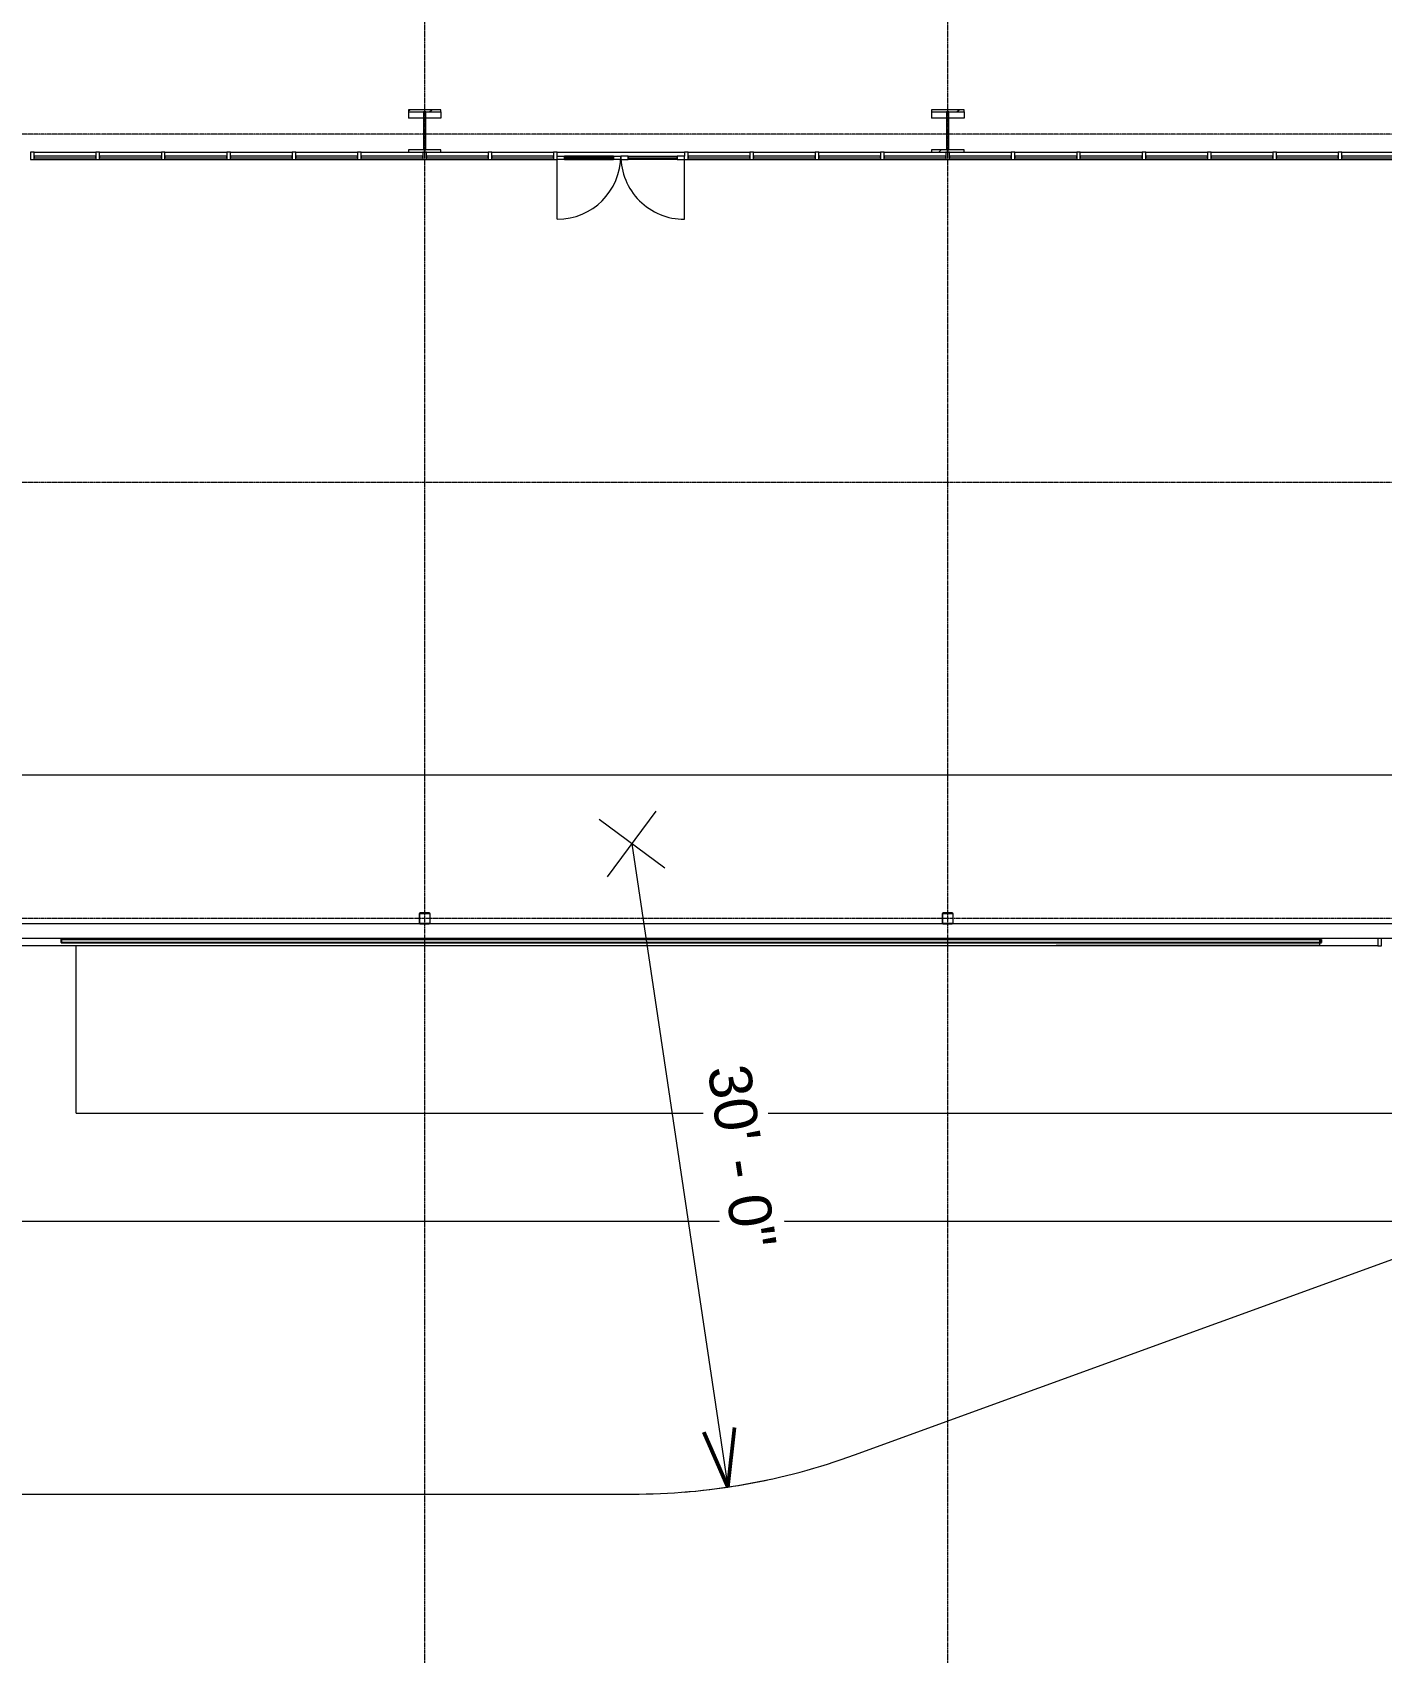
# Model space of a CAD drawing. Header units: inches. Extents: x 19712 to 27543, y -26063 to -18659.
# Drawn here: x 22869 to 23616, y -23191 to -22294 of the extents above; entities that cross this region are included whole.
import ezdxf

# ---------------------------------------------------------------- set-up
doc = ezdxf.new("R2010")
doc.units = ezdxf.units.IN
doc.header["$MEASUREMENT"] = 0
doc.linetypes.add('Grid Line 1_2_', pattern=[0.875, 0.5, -0.125, 0.125, -0.125])
for name, color, linetype, lineweight in [('A-ANNO-DIMS', 211, 'Continuous', 9), ('A-ANNO-DIMS-256', 211, 'Continuous', 9), ('A-DOOR', 31, 'Continuous', 9), ('A-GLAZ-CURT', 52, 'Continuous', 9), ('A-GLAZ-CWMG', 51, 'Continuous', 9), ('A-WALL', 113, 'Continuous', 9), ('C-BLDG-PADS', 91, 'Continuous', 9), ('C-TOPO', 7, 'Continuous', 9), ('Conc', 7, 'Continuous', 9), ('EOP-PR', 4, 'Continuous', 9), ('G-ANNO-SYMB', 111, 'Continuous', 9), ('S-BEAM', 12, 'Continuous', 9), ('S-COLS', 52, 'Continuous', 9), ('S-GRID', 1, 'Continuous', 9)]:
    doc.layers.add(name, color=color, linetype=linetype, lineweight=lineweight)
doc.styles.add('Arial', font='arial.ttf', dxfattribs={"height": 23.60479})
doc.dimstyles.new('Arrow_-_3_32__Arial_1', dxfattribs={"dimscale": 12, "dimtxt": 24, "dimasz": 2.666667, "dimexe": 2, "dimexo": 0, "dimgap": 1.333333, "dimtad": 1, "dimjust": 3, "dimdec": 5, "dimrnd": 0.03125, "dimzin": 1, "dimdsep": 46, "dimlunit": 4, "dimtxsty": 'Arial', "dimblk1": 'OPEN30', "dimblk2": 'OPEN30', "dimsah": 1, "dimcen": 0.09, "dimazin": 0, "dimtfac": 1, "dimtdec": 4, "dimtix": 1, "dimtmove": 0, "dimatfit": 2, "dimfxl": 1, "dimtvp": 1, "dimtfill": 1, "dimfrac": 2, "dimtolj": 1, "dimtzin": 0, "dimarcsym": 2})
pattern_1 = [(45, (0, 0), (-25.342707, 25.342707), []), (45, (0, 38.4), (-25.342707, 25.342707), [])]

# ---------------------------------------------------------------- blocks, each defined once
blk = doc.blocks.new('HSS-Hollow Structural Section-Column - HSS6X6X1_4-556719-Site Plan - Phase 1')
at = {"layer": 'S-COLS'}
h = blk.add_hatch(dxfattribs=at)
h.set_pattern_fill('FP_2', color=256, style=0, pattern_type=2)
h.set_pattern_definition([(225, (23085.89, -22784.303), (25.342707, -25.342707), []), (225, (23085.89, -22822.703), (25.342707, -25.342707), [])])
h.paths.add_polyline_path([(-2.53, 3), (-2.86, 2.86), (-3, 2.53), (-2.7, 2.7)], flags=0)
h.paths.add_polyline_path([(2.53, 3), (-2.53, 3), (-2.53, 2.77), (2.53, 2.77)], flags=0)
h.paths.add_polyline_path([(2.53, 3), (2.7, 2.7), (3, 2.53), (2.86, 2.86)], flags=0)
h.paths.add_polyline_path([(3, -2.53), (2.7, -2.7), (2.53, -3), (2.86, -2.86)], flags=0)
h.paths.add_polyline_path([(2.77, 2.53), (2.77, -2.53), (3, -2.53), (3, 2.53)], flags=0)
h.paths.add_polyline_path([(-3, -2.53), (-2.86, -2.86), (-2.53, -3), (-2.7, -2.7)], flags=0)
h.paths.add_polyline_path([(-3, 2.53), (-3, -2.53), (-2.77, -2.53), (-2.77, 2.53)], flags=0)
h.paths.add_polyline_path([(2.53, -2.77), (-2.53, -2.77), (-2.53, -3), (2.53, -3)], flags=0)
at = {"layer": 'S-COLS', "lineweight": 15}
for p, q in [((-3, 2.53), (-3, -2.53)), ((-2.77, -2.53), (-2.77, 2.53)), ((2.53, 3), (-2.53, 3)), ((-2.53, 2.77), (2.53, 2.77)), ((2.77, 2.53), (2.77, -2.53)), ((3, -2.53), (3, 2.53)), ((2.53, -2.77), (-2.53, -2.77)), ((-2.53, -3), (2.53, -3))]:
    blk.add_line(p, q, dxfattribs=at)
for centre, radius, start, end in [((-2.53, 2.53), 0.466, 90, 180), ((-2.53, 2.53), 0.233, 90, 180), ((2.53, 2.53), 0.466, 360, 90), ((2.53, 2.53), 0.233, 0, 90), ((-2.53, -2.53), 0.466, 180, 270), ((-2.53, -2.53), 0.233, 180, 270), ((2.53, -2.53), 0.233, 270, 360), ((2.53, -2.53), 0.466, 270, 360)]:
    blk.add_arc(centre, radius, start, end, dxfattribs=at)
blk = doc.blocks.new('HSS-Hollow Structural Section-Column - HSS6X6X1_4-V1-Site Plan - Phase 1')
at = {"layer": 'S-COLS', "lineweight": 15}
for p, q in [((-3, 2.534), (-3, -2.534)), ((-2.767, -2.534), (-2.767, 2.534)), ((2.534, 3), (-2.534, 3)), ((-2.534, 2.767), (2.534, 2.767)), ((2.767, 2.534), (2.767, -2.534)), ((3, -2.534), (3, 2.534)), ((2.534, -2.767), (-2.534, -2.767)), ((-2.534, -3), (2.534, -3))]:
    blk.add_line(p, q, dxfattribs=at)
for centre, radius, start, end in [((-2.534, 2.534), 0.466, 90, 180), ((-2.534, 2.534), 0.233, 90, 180), ((2.534, 2.534), 0.466, 360, 90), ((2.534, 2.534), 0.233, 0, 90), ((-2.534, -2.534), 0.466, 180, 270), ((-2.534, -2.534), 0.233, 180, 270), ((2.534, -2.534), 0.233, 270, 360), ((2.534, -2.534), 0.466, 270, 360)]:
    blk.add_arc(centre, radius, start, end, dxfattribs=at)
blk = doc.blocks.new('Girt_C - 8_D-948186-Site Plan - Phase 1')
at = {"layer": 'S-BEAM'}
for p, q in [((23083.36, -22787.3), (22075.17, -22787.3)), ((23372.86, -22787.3), (23088.42, -22787.3)), ((23662.36, -22787.3), (23377.92, -22787.3)), ((22070.77, -22795.3), (26266.89, -22795.3))]:
    blk.add_line(p, q, dxfattribs=at)
blk = doc.blocks.new('System Panel - Glazed-809284-Site Plan - Phase 1')
at = {"layer": 'A-GLAZ-CURT'}
for p, q in [((17.09375, 1.25), (-17.09375, 1.25)), ((-17.09375, 1.25), (-17.09375, 0.25)), ((-17.09375, 0.25), (-17.09375, 1.25)), ((17.09375, 1.25), (-17.09375, 1.25)), ((-17.09375, 0.25), (17.09375, 0.25)), ((-17.09375, 0.25), (17.09375, 0.25)), ((17.09375, 0.25), (17.09375, 1.25)), ((17.09375, 1.25), (17.09375, 0.25))]:
    blk.add_line(p, q, dxfattribs=at)
blk = doc.blocks.new('Door_Single_Storefront - one-809285-Site Plan - Phase 1')
at = {"layer": 'A-DOOR'}
for p, q in [((-17.59375, 35.1875), (-17.59375, 0)), ((-13.59375, 2), (-17.59375, 2)), ((-17.59375, 2), (-17.59375, 0.25)), ((-17.59375, 0.25), (-13.59375, 0.25)), ((-13.59375, 0.25), (-13.59375, 2)), ((-13.59375, 2), (13.59375, 2)), ((13.59375, 1.5), (-13.59375, 1.5)), ((-13.59375, 1.5), (-13.59375, 0.75)), ((-13.59375, 0.75), (13.59375, 0.75)), ((13.59375, 0.25), (-13.59375, 0.25)), ((17.59375, 2), (13.59375, 2)), ((13.59375, 2), (13.59375, 0.25)), ((13.59375, 0.75), (13.59375, 1.5)), ((13.59375, 0.25), (17.59375, 0.25)), ((17.59375, 0.25), (17.59375, 2))]:
    blk.add_line(p, q, dxfattribs=at)
blk.add_arc((-17.59375, 0), 35.1875, 360, 90, dxfattribs=at)
blk = doc.blocks.new('Door_Single_Storefront - one-809286-Site Plan - Phase 1')
at = {"layer": 'A-DOOR'}
for p, q in [((-17.59375, -35.1875), (-17.59375, 0)), ((-17.59375, -2), (-17.59375, -0.25)), ((-17.59375, -0.25), (-13.59375, -0.25)), ((-13.59375, -2), (-17.59375, -2)), ((-13.59375, -0.25), (-13.59375, -2)), ((13.59375, -0.25), (-13.59375, -0.25)), ((-13.59375, -1.5), (-13.59375, -0.75)), ((-13.59375, -0.75), (13.59375, -0.75)), ((13.59375, -1.5), (-13.59375, -1.5)), ((-13.59375, -2), (13.59375, -2)), ((13.59375, -2), (13.59375, -0.25)), ((13.59375, -0.25), (17.59375, -0.25)), ((13.59375, -0.75), (13.59375, -1.5)), ((17.59375, -2), (13.59375, -2)), ((17.59375, -0.25), (17.59375, -2))]:
    blk.add_line(p, q, dxfattribs=at)
blk.add_arc((-17.59375, 0), 35.1875, 270, 0, dxfattribs=at)
blk = doc.blocks.new('System Panel - Glazed-809288-Site Plan - Phase 1')
at = {"layer": 'A-GLAZ-CURT'}
for p, q in [((17.09375, 1.25), (-17.09375, 1.25)), ((-17.09375, 1.25), (-17.09375, 0.25)), ((-17.09375, 0.25), (-17.09375, 1.25)), ((17.09375, 1.25), (-17.09375, 1.25)), ((-17.09375, 0.25), (17.09375, 0.25)), ((-17.09375, 0.25), (17.09375, 0.25)), ((17.09375, 0.25), (17.09375, 1.25)), ((17.09375, 1.25), (17.09375, 0.25))]:
    blk.add_line(p, q, dxfattribs=at)
blk = doc.blocks.new('Rectangular Mullion - Rectangular Mullion 1-V16-Site Plan - Phase 1')
at = {"layer": 'A-GLAZ-CWMG'}
for p, q in [((24462.02, -22360.05), (24496.2, -22360.05)), ((24462.02, -22364.05), (24496.2, -22364.05))]:
    blk.add_line(p, q, dxfattribs=at)
blk = doc.blocks.new('Rectangular Mullion - Rectangular Mullion 1-V17-Site Plan - Phase 1')
at = {"layer": 'A-GLAZ-CWMG'}
for p, q in [((24252.89, -22360.05), (24279.08, -22360.05)), ((24244.89, -22364.05), (24279.08, -22364.05))]:
    blk.add_line(p, q, dxfattribs=at)
blk = doc.blocks.new('Rectangular Mullion - Rectangular Mullion 1-769167-Site Plan - Phase 1')
at = {"layer": 'A-GLAZ-CWMG'}
for p, q in [((24498.2, -22360.05), (24524.39, -22360.05)), ((24498.2, -22364.05), (24532.39, -22364.05))]:
    blk.add_line(p, q, dxfattribs=at)
blk = doc.blocks.new('Rectangular Mullion - Rectangular Mullion 1-769168-Site Plan - Phase 1')
at = {"layer": 'A-GLAZ-CWMG'}
blk.add_line((24352.45, -22360.05), (24387.64, -22360.05), dxfattribs=at)
blk = doc.blocks.new('Rectangular Mullion - Rectangular Mullion 1-769169-Site Plan - Phase 1')
at = {"layer": 'A-GLAZ-CWMG'}
blk.add_line((24317.27, -22360.05), (24352.45, -22360.05), dxfattribs=at)
blk = doc.blocks.new('Rectangular Mullion - Rectangular Mullion 1-809282-Site Plan - Phase 1')
at = {"layer": 'A-GLAZ-CWMG', "lineweight": 13}
for p, q in [((-1, 2), (1, 2)), ((-1, -2), (-1, 2)), ((1, 2), (1, -2)), ((1, -2), (-1, -2))]:
    blk.add_line(p, q, dxfattribs=at)
blk = doc.blocks.new('Rectangular Mullion - Rectangular Mullion 1-V18-Site Plan - Phase 1')
at = {"layer": 'A-GLAZ-CWMG', "lineweight": 13}
for p, q in [((-1, 2), (1, 2)), ((-1, -2), (-1, 2)), ((1, 2), (1, -0.25)), ((1, -2), (-1, -2))]:
    blk.add_line(p, q, dxfattribs=at)
blk = doc.blocks.new('Rectangular Mullion - Rectangular Mullion 1-V19-Site Plan - Phase 1')
at = {"layer": 'A-GLAZ-CWMG', "lineweight": 13}
for p, q in [((-1, 2), (1, 2)), ((-1, -0.25), (-1, 2)), ((1, 2), (1, -2)), ((1, -2), (-1, -2))]:
    blk.add_line(p, q, dxfattribs=at)
blk = doc.blocks.new('Rectangular Mullion - Profile_Polycarbonate_Upper and left-791730-Site Plan - Phase 1')
at = {"layer": 'A-GLAZ-CWMG', "lineweight": 13}
for p, q in [((-3.622, 1.141125), (0, 1.141125)), ((-3.622, 0.787125), (-3.622, 1.141125)), ((-3.372, 0.787125), (-3.622, 0.787125)), ((-0.0625, 1.078625), (-3.5595, 1.078625)), ((-3.5595, 1.078625), (-3.5595, 0.849625)), ((-3.5595, 0.849625), (-3.372, 0.849625)), ((-3.372, 0.849625), (-3.372, 0.787125)), ((-0.0625, -0.922375), (-0.0625, 1.078625)), ((0, 1.141125), (0, -0.984875)), ((-2.834, -0.984875), (-2.834, -0.859875)), ((-2.834, -0.859875), (-2.7715, -0.859875)), ((0, -0.984875), (-2.834, -0.984875)), ((-2.7715, -0.859875), (-2.7715, -0.922375)), ((-2.7715, -0.922375), (-0.0625, -0.922375))]:
    blk.add_line(p, q, dxfattribs=at)
blk = doc.blocks.new('Rectangular Mullion - Rectangular Mullion 1-V43-Site Plan - Phase 1')
at = {"layer": 'A-GLAZ-CWMG'}
for p, q in [((23581.27, -22796.02), (23581.27, -22795.43)), ((23613.52, -22795.43), (23581.27, -22795.43)), ((23581.27, -22797.59), (23581.27, -22796.02)), ((23581.27, -22799.43), (23581.27, -22797.59)), ((23613.52, -22799.43), (23581.27, -22799.43))]:
    blk.add_line(p, q, dxfattribs=at)
blk = doc.blocks.new('Rectangular Mullion - Rectangular Mullion 1-827457-Site Plan - Phase 1')
at = {"layer": 'A-GLAZ-CWMG', "lineweight": 13}
for p, q in [((-2, 2), (0, 2)), ((-2, -2), (-2, 2)), ((0, 2), (0, -2)), ((0, -2), (-2, -2))]:
    blk.add_line(p, q, dxfattribs=at)
blk = doc.blocks.new('Rectangular Mullion - Rectangular Mullion 1-V47-Site Plan - Phase 1')
at = {"layer": 'A-GLAZ-CWMG'}
for p, q in [((22883.64, -22795.43), (22847.45, -22795.43)), ((22883.64, -22799.43), (22847.45, -22799.43))]:
    blk.add_line(p, q, dxfattribs=at)
blk = doc.blocks.new('DIMBLOCK59-Site Plan - Phase 1')
at = {"layer": 'A-ANNO-DIMS-256', "transparency": 16777216}
for p, q in [((23218.79, -22756.55), (23182.42, -22729.62)), ((23187.14, -22761.27), (23214.07, -22724.9)), ((23200.61, -22743.09), (23253.67, -23099.15))]:
    blk.add_line(p, q, dxfattribs=at)
at = {"layer": 'A-ANNO-DIMS-256', "lineweight": 50, "transparency": 16777216}
for q in [(23240.47, -23068.77), (23257.43, -23066.24)]:
    blk.add_line((23253.67, -23099.15), q, dxfattribs=at)
at = {"layer": 'A-ANNO-DIMS-256', "transparency": 16777216}
blk.add_arc((23200.61, -22743.09), 360, 274.65588, 282.29532, dxfattribs=at)
at = {"layer": 'A-ANNO-DIMS-256', "color": 0, "transparency": 16777216, "insert": (23265.74, -22863.85), "char_height": 23.605, "width": 122.2892, "attachment_point": 1, "rotation": 278.4756, "line_spacing_factor": 0.938532, "style": 'Arial', "bg_fill": 3, "box_fill_scale": 1.25, "bg_fill_color": 0, "bg_fill_transparency": 0}
blk.add_mtext('30\' - 0"', dxfattribs=at)
blk = doc.blocks.new('_Open30')
at = {"color": 0, "linetype": 'ByBlock', "lineweight": -2}
for p, q in [((-1, 0.268), (0, 0)), ((0, 0), (-1, -0.268)), ((0, 0), (-1, 0))]:
    blk.add_line(p, q, dxfattribs=at)

msp = doc.modelspace()

# ---------------------------------------------------------------- hatches: boundary and pattern name
at = {"layer": 'S-COLS'}
h = msp.add_hatch(dxfattribs=at)
h.set_pattern_fill('FP_1', color=256, style=0, pattern_type=2)
h.set_pattern_definition(pattern_1)
h.paths.add_polyline_path([(23094.890225, -22337.802767), (23094.890225, -22336.549442), (23076.890225, -22336.549442), (23076.890225, -22337.802767)], flags=0)
h = msp.add_hatch(dxfattribs=at)
h.set_pattern_fill('FP_1', color=256, style=0, pattern_type=2)
h.set_pattern_definition(pattern_1)
h.paths.add_polyline_path([(23086.515225, -22358.80281), (23086.515225, -22337.802767), (23085.265225, -22337.802767), (23085.265225, -22358.80281)], flags=0)
h = msp.add_hatch(dxfattribs=at)
h.set_pattern_fill('FP_1', color=256, style=0, pattern_type=2)
h.set_pattern_definition(pattern_1)
h.paths.add_polyline_path([(23384.390225, -22337.802767), (23384.390225, -22336.549442), (23366.390225, -22336.549442), (23366.390225, -22337.802767)], flags=0)
h = msp.add_hatch(dxfattribs=at)
h.set_pattern_fill('FP_1', color=256, style=0, pattern_type=2)
h.set_pattern_definition(pattern_1)
h.paths.add_polyline_path([(23376.015225, -22358.80281), (23376.015225, -22337.802767), (23374.765225, -22337.802767), (23374.765225, -22358.80281)], flags=0)
h = msp.add_hatch(dxfattribs=at)
h.set_pattern_fill('FP_1', color=256, style=0, pattern_type=2)
h.set_pattern_definition(pattern_1)
h.paths.add_polyline_path([(23384.390225, -22360.05281), (23384.390225, -22358.80281), (23366.390225, -22358.80281), (23366.390225, -22360.05281)], flags=0)

# ---------------------------------------------------------------- linework, layer by layer
at = {"layer": 'A-WALL', "lineweight": 25}
for p, q in [((23582.202725, -22796.01541), (22884.702725, -22796.01541)), ((22884.702725, -22796.01541), (22884.702725, -22797.59021)), ((22884.702725, -22797.59021), (23582.202725, -22797.59021)), ((23582.202725, -22797.59021), (23582.202725, -22796.01541))]:
    msp.add_line(p, q, dxfattribs=at)
at = {"layer": 'C-BLDG-PADS'}
msp.add_line((22883.640225, -22799.30281), (23581.265225, -22799.30281), dxfattribs=at)
at = {"layer": 'C-TOPO'}
for p in [(22883.640225, -22799.302734), (23581.265225, -22799.302734)]:
    msp.add_line(p, (23435.34082, -22799.302734), dxfattribs=at)
at = {"layer": 'Conc'}
for p, q in [((22893.015225, -22892.067479), (22893.015225, -22799.42781)), ((22893.015225, -22892.067479), (24099.015225, -22892.067479)), ((26285.490625, -22952.067479), (21911.235225, -22952.067479))]:
    msp.add_line(p, q, dxfattribs=at)
at = {"layer": 'EOP-PR'}
for p, q in [((23323.734971, -23081.374897), (23627.845515, -22970.687711)), ((21875.235225, -23103.085554), (23200.60772, -23103.085554))]:
    msp.add_line(p, q, dxfattribs=at)
msp.add_arc((23200.60772, -22743.085554), 360, 270, 290, dxfattribs=at)
at = {"layer": 'G-ANNO-SYMB'}
msp.add_line((27101.502746, -22705.014947), (20024.233411, -22705.014947), dxfattribs=at)
at = {"layer": 'S-COLS', "lineweight": 15}
for p, q in [((23094.890225, -22336.549442), (23076.890225, -22336.549442)), ((23076.890225, -22336.549442), (23076.890225, -22337.802767)), ((23076.890225, -22337.802767), (23094.890225, -22337.802767)), ((23086.515225, -22337.802767), (23085.265225, -22337.802767)), ((23085.265225, -22337.802767), (23085.265225, -22358.80281)), ((23086.515225, -22358.80281), (23086.515225, -22337.802767)), ((23094.890225, -22337.802767), (23094.890225, -22336.549442)), ((23384.390225, -22336.549442), (23366.390225, -22336.549442)), ((23366.390225, -22336.549442), (23366.390225, -22337.802767)), ((23366.390225, -22337.802767), (23384.390225, -22337.802767)), ((23376.015225, -22337.802767), (23374.765225, -22337.802767)), ((23374.765225, -22337.802767), (23374.765225, -22358.80281)), ((23376.015225, -22358.80281), (23376.015225, -22337.802767)), ((23384.390225, -22337.802767), (23384.390225, -22336.549442)), ((23076.890225, -22358.80281), (23076.890225, -22360.05281)), ((23094.890225, -22358.80281), (23076.890225, -22358.80281)), ((23076.890225, -22360.05281), (23094.890225, -22360.05281)), ((23085.265225, -22358.80281), (23086.515225, -22358.80281)), ((23094.890225, -22360.05281), (23094.890225, -22358.80281)), ((23366.390225, -22358.80281), (23366.390225, -22360.05281)), ((23384.390225, -22358.80281), (23366.390225, -22358.80281)), ((23366.390225, -22360.05281), (23384.390225, -22360.05281)), ((23374.765225, -22358.80281), (23376.015225, -22358.80281)), ((23384.390225, -22360.05281), (23384.390225, -22358.80281))]:
    msp.add_line(p, q, dxfattribs=at)
at = {"layer": 'S-COLS'}
for p, q in [((23076.890225, -22337.802767), (23076.890225, -22341.306135)), ((23085.265225, -22341.306135), (23076.890225, -22341.306135)), ((23094.890225, -22341.306135), (23086.515225, -22341.306135)), ((23094.890225, -22337.802767), (23094.890225, -22341.306135)), ((23366.390225, -22337.802767), (23366.390225, -22341.306135)), ((23374.765225, -22341.306135), (23366.390225, -22341.306135)), ((23384.390225, -22341.306135), (23376.015225, -22341.306135)), ((23384.390225, -22337.802767), (23384.390225, -22341.306135))]:
    msp.add_line(p, q, dxfattribs=at)
at = {"layer": 'S-GRID', "linetype": 'Grid Line 1_2_'}
for p, q in [((23085.890225, -23874.70128), (23085.890225, -18787.198833)), ((23375.390225, -23874.70128), (23375.390225, -18787.198833)), ((27542.721343, -22350.05281), (19848.989376, -22350.05281)), ((27542.721343, -22543.05281), (19848.989376, -22543.05281)), ((27542.721343, -22784.30281), (19848.989376, -22784.30281))]:
    msp.add_line(p, q, dxfattribs=at)

# ---------------------------------------------------------------- block references
at = {"layer": 'A-DOOR'}
msp.add_blockref('Door_Single_Storefront - one-809286-Site Plan - Phase 1', (23176.858975, -22362.05281), dxfattribs=at)
at = {"layer": 'A-DOOR', "rotation": 180}
msp.add_blockref('Door_Single_Storefront - one-809285-Site Plan - Phase 1', (23212.046475, -22362.05281), dxfattribs=at)
at = {"layer": 'A-GLAZ-CURT', "rotation": 180}
for name, p in [('System Panel - Glazed-809284-Site Plan - Phase 1', (22886.858975, -22362.05281)), ('System Panel - Glazed-809284-Site Plan - Phase 1', (22923.046475, -22362.05281)), ('System Panel - Glazed-809284-Site Plan - Phase 1', (22959.233975, -22362.05281)), ('System Panel - Glazed-809288-Site Plan - Phase 1', (22995.421475, -22362.05281)), ('System Panel - Glazed-809288-Site Plan - Phase 1', (23031.608975, -22362.05281)), ('System Panel - Glazed-809284-Site Plan - Phase 1', (23067.796475, -22362.05281)), ('System Panel - Glazed-809284-Site Plan - Phase 1', (23103.983975, -22362.05281)), ('System Panel - Glazed-809284-Site Plan - Phase 1', (23140.171475, -22362.05281)), ('System Panel - Glazed-809284-Site Plan - Phase 1', (23248.733975, -22362.05281)), ('System Panel - Glazed-809284-Site Plan - Phase 1', (23284.921475, -22362.05281)), ('System Panel - Glazed-809284-Site Plan - Phase 1', (23321.108975, -22362.05281)), ('System Panel - Glazed-809284-Site Plan - Phase 1', (23357.296475, -22362.05281)), ('System Panel - Glazed-809284-Site Plan - Phase 1', (23393.483975, -22362.05281)), ('System Panel - Glazed-809284-Site Plan - Phase 1', (23429.671475, -22362.05281)), ('System Panel - Glazed-809284-Site Plan - Phase 1', (23465.858975, -22362.05281)), ('System Panel - Glazed-809284-Site Plan - Phase 1', (23502.046475, -22362.05281)), ('System Panel - Glazed-809284-Site Plan - Phase 1', (23538.233975, -22362.05281)), ('System Panel - Glazed-809284-Site Plan - Phase 1', (23574.421475, -22362.05281)), ('System Panel - Glazed-809284-Site Plan - Phase 1', (23610.608975, -22362.05281))]:
    msp.add_blockref(name, p, dxfattribs=at)
at = {"layer": 'A-GLAZ-CWMG', "extrusion": (0, 0, -1)}
for name, p in [('Rectangular Mullion - Rectangular Mullion 1-809282-Site Plan - Phase 1', (-22868.765225, -22362.05281)), ('Rectangular Mullion - Rectangular Mullion 1-809282-Site Plan - Phase 1', (-22904.952725, -22362.05281)), ('Rectangular Mullion - Rectangular Mullion 1-809282-Site Plan - Phase 1', (-22941.140225, -22362.05281)), ('Rectangular Mullion - Rectangular Mullion 1-809282-Site Plan - Phase 1', (-22977.327725, -22362.05281)), ('Rectangular Mullion - Rectangular Mullion 1-809282-Site Plan - Phase 1', (-23013.515225, -22362.05281)), ('Rectangular Mullion - Rectangular Mullion 1-809282-Site Plan - Phase 1', (-23049.702725, -22362.05281)), ('Rectangular Mullion - Rectangular Mullion 1-809282-Site Plan - Phase 1', (-23085.890225, -22362.05281)), ('Rectangular Mullion - Rectangular Mullion 1-809282-Site Plan - Phase 1', (-23122.077725, -22362.05281)), ('Rectangular Mullion - Rectangular Mullion 1-V19-Site Plan - Phase 1', (-23158.265225, -22362.05281)), ('Rectangular Mullion - Rectangular Mullion 1-V18-Site Plan - Phase 1', (-23230.640225, -22362.05281)), ('Rectangular Mullion - Rectangular Mullion 1-809282-Site Plan - Phase 1', (-23266.827725, -22362.05281)), ('Rectangular Mullion - Rectangular Mullion 1-809282-Site Plan - Phase 1', (-23303.015225, -22362.05281)), ('Rectangular Mullion - Rectangular Mullion 1-809282-Site Plan - Phase 1', (-23339.202725, -22362.05281)), ('Rectangular Mullion - Rectangular Mullion 1-809282-Site Plan - Phase 1', (-23375.390225, -22362.05281)), ('Rectangular Mullion - Rectangular Mullion 1-809282-Site Plan - Phase 1', (-23411.577725, -22362.05281)), ('Rectangular Mullion - Rectangular Mullion 1-809282-Site Plan - Phase 1', (-23447.765225, -22362.05281)), ('Rectangular Mullion - Rectangular Mullion 1-809282-Site Plan - Phase 1', (-23483.952725, -22362.05281)), ('Rectangular Mullion - Rectangular Mullion 1-809282-Site Plan - Phase 1', (-23520.140225, -22362.05281)), ('Rectangular Mullion - Rectangular Mullion 1-809282-Site Plan - Phase 1', (-23556.327725, -22362.05281)), ('Rectangular Mullion - Rectangular Mullion 1-809282-Site Plan - Phase 1', (-23592.515225, -22362.05281)), ('Rectangular Mullion - Profile_Polycarbonate_Upper and left-791730-Site Plan - Phase 1', (-22884.640225, -22796.80281))]:
    msp.add_blockref(name, p, dxfattribs=at)
at = {"layer": 'A-GLAZ-CWMG'}
for name, p in [('Rectangular Mullion - Rectangular Mullion 1-V16-Site Plan - Phase 1', (-1592.25, 0)), ('Rectangular Mullion - Rectangular Mullion 1-V16-Site Plan - Phase 1', (-1556.0625, 0)), ('Rectangular Mullion - Rectangular Mullion 1-V16-Site Plan - Phase 1', (-1519.875, 0)), ('Rectangular Mullion - Rectangular Mullion 1-V16-Site Plan - Phase 1', (-1483.6875, 0)), ('Rectangular Mullion - Rectangular Mullion 1-V16-Site Plan - Phase 1', (-1447.5, 0)), ('Rectangular Mullion - Rectangular Mullion 1-769167-Site Plan - Phase 1', (-1447.5, 0)), ('Rectangular Mullion - Rectangular Mullion 1-V17-Site Plan - Phase 1', (-1158, 0)), ('Rectangular Mullion - Rectangular Mullion 1-V16-Site Plan - Phase 1', (-1338.9375, 0)), ('Rectangular Mullion - Rectangular Mullion 1-769169-Site Plan - Phase 1', (-1158, 0)), ('Rectangular Mullion - Rectangular Mullion 1-769168-Site Plan - Phase 1', (-1158, 0)), ('Rectangular Mullion - Rectangular Mullion 1-V16-Site Plan - Phase 1', (-1230.375, 0)), ('Rectangular Mullion - Rectangular Mullion 1-V16-Site Plan - Phase 1', (-1194.1875, 0)), ('Rectangular Mullion - Rectangular Mullion 1-V16-Site Plan - Phase 1', (-1158, 0)), ('Rectangular Mullion - Rectangular Mullion 1-769167-Site Plan - Phase 1', (-1158, 0)), ('Rectangular Mullion - Rectangular Mullion 1-V17-Site Plan - Phase 1', (-868.5, 0)), ('Rectangular Mullion - Rectangular Mullion 1-V16-Site Plan - Phase 1', (-1049.4375, 0)), ('Rectangular Mullion - Rectangular Mullion 1-V16-Site Plan - Phase 1', (-1013.25, 0)), ('Rectangular Mullion - Rectangular Mullion 1-V16-Site Plan - Phase 1', (-977.0625, 0)), ('Rectangular Mullion - Rectangular Mullion 1-V16-Site Plan - Phase 1', (-940.875, 0)), ('Rectangular Mullion - Rectangular Mullion 1-V16-Site Plan - Phase 1', (-904.6875, 0)), ('Rectangular Mullion - Rectangular Mullion 1-V16-Site Plan - Phase 1', (-868.5, 0)), ('Rectangular Mullion - Rectangular Mullion 1-V47-Site Plan - Phase 1', (0, 0)), ('Rectangular Mullion - Rectangular Mullion 1-V43-Site Plan - Phase 1', (0, 0))]:
    msp.add_blockref(name, p, dxfattribs=at)
at = {"layer": 'A-GLAZ-CWMG', "extrusion": (0, 0, -1), "rotation": 180}
msp.add_blockref('Rectangular Mullion - Rectangular Mullion 1-827457-Site Plan - Phase 1', (-23615.515225, -22797.42781), dxfattribs=at)
at = {"layer": 'S-BEAM'}
msp.add_blockref('Girt_C - 8_D-948186-Site Plan - Phase 1', (0, 0), dxfattribs=at)
at = {"layer": 'S-COLS', "rotation": 180}
for name, p in [('HSS-Hollow Structural Section-Column - HSS6X6X1_4-556719-Site Plan - Phase 1', (23085.890225, -22784.30281)), ('HSS-Hollow Structural Section-Column - HSS6X6X1_4-V1-Site Plan - Phase 1', (23375.390225, -22784.30281))]:
    msp.add_blockref(name, p, dxfattribs=at)

# ---------------------------------------------------------------- next in the draw order: dimensions: what is measured, and where the dimension line sits
at = {"layer": 'A-ANNO-DIMS'}
dim = msp.add_radius_dim(center=(23200.60772, -22743.085554), mpoint=(23253.667497, -23099.15389), dimstyle='Arrow_-_3_32__Arial_1', override={"dimpost": '<>'}, dxfattribs=at)
dim.commit()
dim.dimension.update_dxf_attribs({"geometry": 'DIMBLOCK59-Site Plan - Phase 1', "text_midpoint": (23252.532964, -22901.158745)})

doc.saveas('drawing.dxf')
